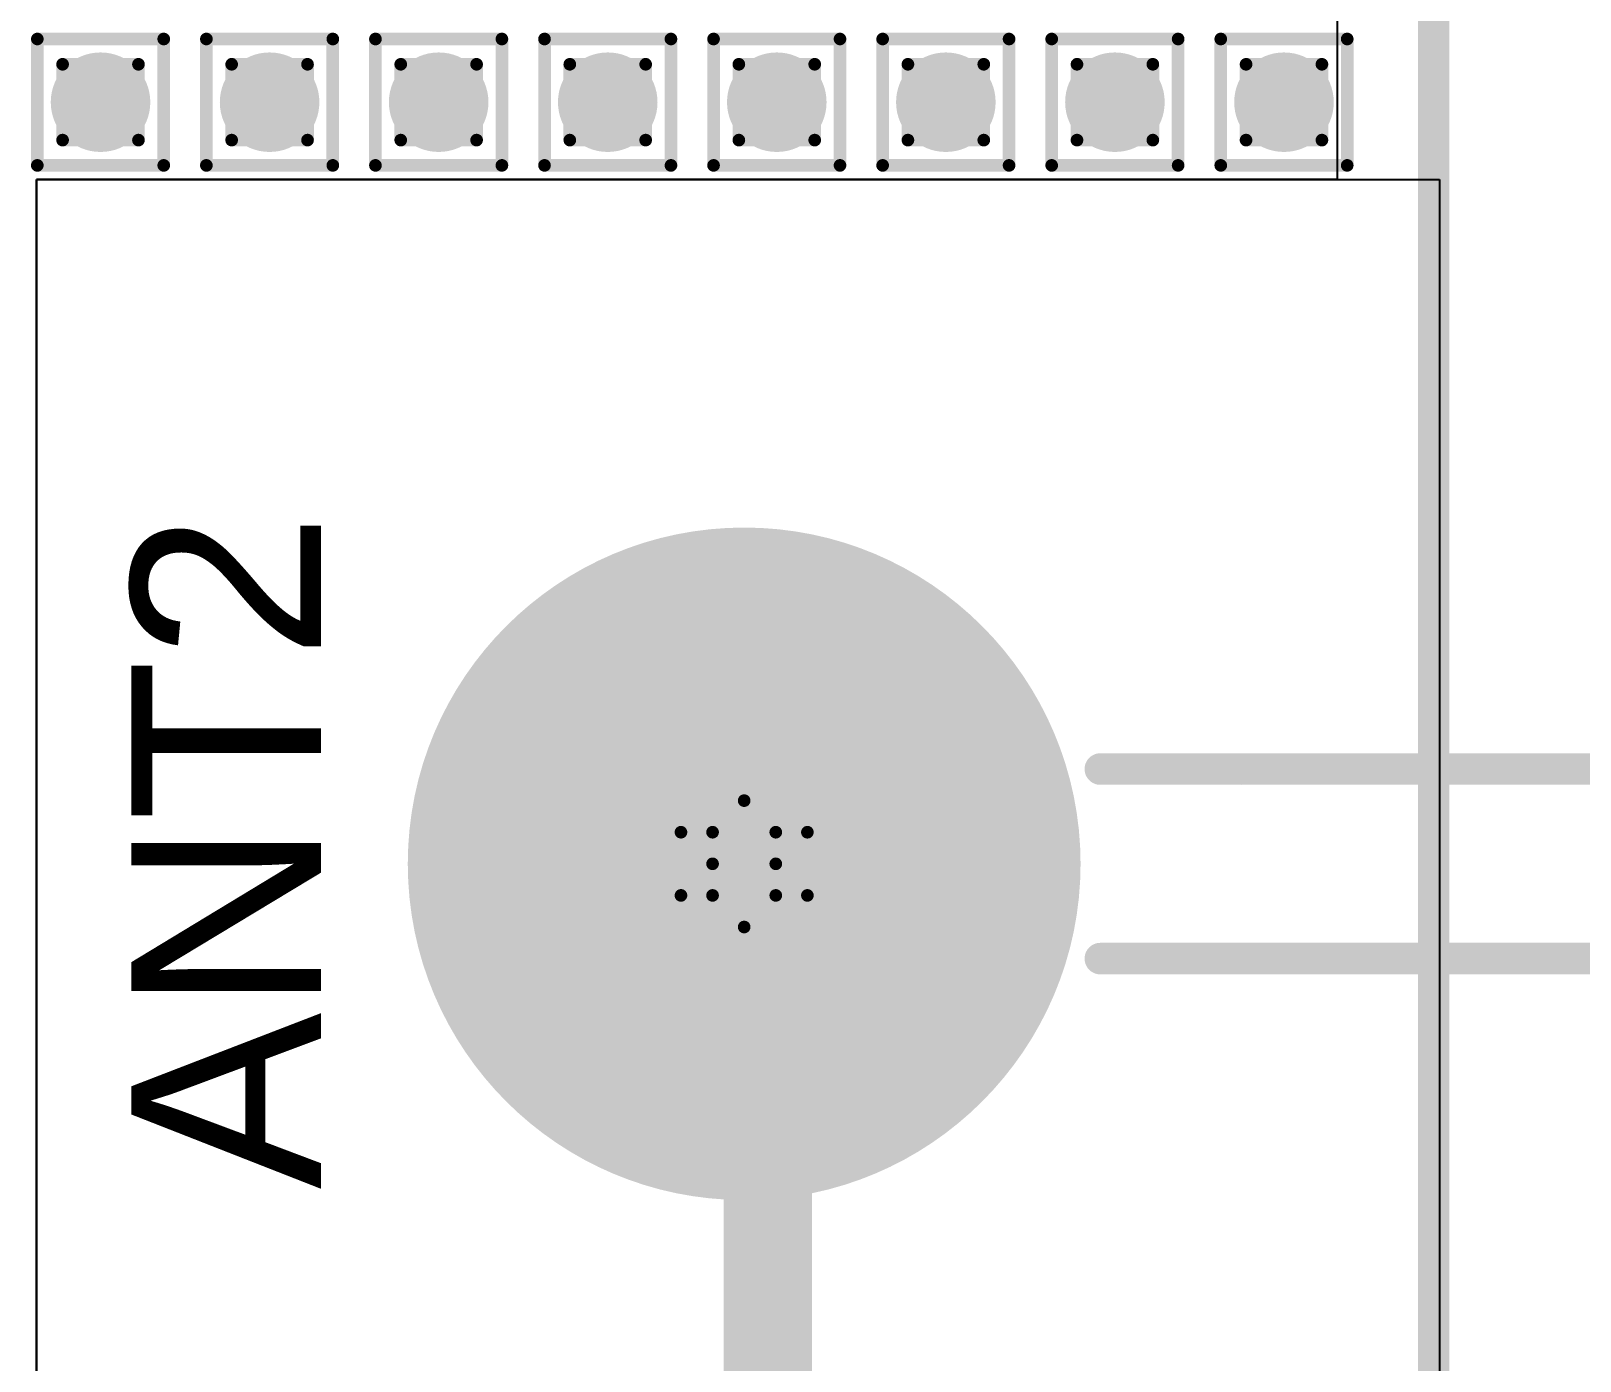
# Model space of a CAD drawing. Header units: inches. Extents: x -12 to 5357, y -8 to 5291.
# Drawn here: x 40.36 to 46.59, y 39.06 to 44.41 of the extents above; entities that cross this region are included whole.
import ezdxf

# ---------------------------------------------------------------- set-up
doc = ezdxf.new("R2010")
doc.units = ezdxf.units.IN
for name, color, linetype in [('Board Outline', 216, 'Continuous'), ('Bottom Layer', 5, 'Continuous'), ('Bottom Solder', 6, 'Continuous'), ('Drill Drawing', 1, 'Continuous'), ('Ground', 16, 'Continuous'), ('Multi-Layer', 9, 'Continuous'), ('Pad Holes', 156, 'Continuous'), ('Power', 76, 'Continuous'), ('Top Layer', 1, 'Continuous'), ('Top Overlay', 2, 'Continuous'), ('Top Solder', 216, 'Continuous'), ('Via Holes', 16, 'Continuous')]:
    doc.layers.add(name, color=color, linetype=linetype)
doc.styles.add('Arial', font='', dxfattribs={"height": 0.2})
doc.styles.get('Arial').set_extended_font_data('Arial')

# ---------------------------------------------------------------- blocks, each defined once
blk = doc.blocks.new('VG915SNX17_5W2_125')
at = {"layer": 'Bottom Layer'}
h = blk.add_hatch(color=5, dxfattribs=at)
edge = h.paths.add_edge_path()
edge.add_arc((0, 0), 1.25, 0, 360)
at = {"layer": 'Bottom Solder'}
h = blk.add_hatch(color=6, dxfattribs=at)
edge = h.paths.add_edge_path()
edge.add_arc((0, 0), 1.3516, 0, 360)
at = {"layer": 'Ground'}
h = blk.add_hatch(color=16, dxfattribs=at)
edge = h.paths.add_edge_path()
edge.add_arc((0, 0), 1.25, 0, 360)
at = {"layer": 'Multi-Layer'}
h = blk.add_hatch(color=9, dxfattribs=at)
edge = h.paths.add_edge_path()
edge.add_arc((0, 0), 1.25, 0, 360)
at = {"layer": 'Pad Holes'}
h = blk.add_hatch(color=7, dxfattribs=at)
edge = h.paths.add_edge_path()
edge.add_arc((0, 0), 0.8, 0, 360)
at = {"layer": 'Power'}
h = blk.add_hatch(color=76, dxfattribs=at)
edge = h.paths.add_edge_path()
edge.add_arc((0, 0), 1.25, 0, 360)
at = {"layer": 'Top Layer'}
h = blk.add_hatch(color=1, dxfattribs=at)
edge = h.paths.add_edge_path()
edge.add_arc((0, 0), 1.25, 0, 360)
at = {"layer": 'Top Solder'}
h = blk.add_hatch(color=216, dxfattribs=at)
edge = h.paths.add_edge_path()
edge.add_arc((0, 0), 1.3516, 0, 360)
at = {"layer": 'Top Overlay', "const_width": 0.127}
for points in [[(-0.381, -1.4312), (-0.381, -1.997)], [(0.381, -1.4312), (0.381, -1.997)], [(-0.381, -1.997), (-0.381, -5.172)], [(0.381, -1.997), (0.381, -5.172)]]:
    blk.add_lwpolyline(points, dxfattribs=at)
at = {"layer": 'Top Overlay', "const_width": 0.0635}
for points in [[(-0.4128, -1.4312, 1), (-0.3493, -1.4312, 1)], [(0.3492, -1.4312, 1), (0.4127, -1.4312, 1)], [(-0.4128, -1.997, 1), (-0.3493, -1.997, 1)], [(-0.4128, -1.997, 1), (-0.3493, -1.997, 1)], [(0.3492, -1.997, 1), (0.4127, -1.997, 1)], [(0.3492, -1.997, 1), (0.4127, -1.997, 1)]]:
    blk.add_lwpolyline(points, format="xyb", close=True, dxfattribs=at)

msp = doc.modelspace()

# ---------------------------------------------------------------- hatches: boundary and pattern name
at = {"layer": 'Bottom Layer'}
h = msp.add_hatch(color=5, dxfattribs=at)
edge = h.paths.add_edge_path()
edge.add_arc((40.6437, 44.121), 0.2, 0, 360)
h = msp.add_hatch(color=5, dxfattribs=at)
edge = h.paths.add_edge_path()
edge.add_arc((41.323, 44.121), 0.2, 0, 360)
h = msp.add_hatch(color=5, dxfattribs=at)
edge = h.paths.add_edge_path()
edge.add_arc((42.0023, 44.121), 0.2, 0, 360)
h = msp.add_hatch(color=5, dxfattribs=at)
edge = h.paths.add_edge_path()
edge.add_arc((42.6816, 44.121), 0.2, 0, 360)
h = msp.add_hatch(color=5, dxfattribs=at)
edge = h.paths.add_edge_path()
edge.add_arc((43.3608, 44.121), 0.2, 0, 360)
h = msp.add_hatch(color=5, dxfattribs=at)
edge = h.paths.add_edge_path()
edge.add_arc((44.0401, 44.121), 0.2, 0, 360)
h = msp.add_hatch(color=5, dxfattribs=at)
edge = h.paths.add_edge_path()
edge.add_arc((44.7194, 44.121), 0.2, 0, 360)
h = msp.add_hatch(color=5, dxfattribs=at)
edge = h.paths.add_edge_path()
edge.add_arc((45.3987, 44.121), 0.2, 0, 360)
at = {"layer": 'Ground'}
h = msp.add_hatch(color=16, dxfattribs=at)
edge = h.paths.add_edge_path()
edge.add_arc((40.6437, 44.121), 0.2, 0, 360)
h = msp.add_hatch(color=16, dxfattribs=at)
edge = h.paths.add_edge_path()
edge.add_arc((41.323, 44.121), 0.2, 0, 360)
h = msp.add_hatch(color=16, dxfattribs=at)
edge = h.paths.add_edge_path()
edge.add_arc((42.0023, 44.121), 0.2, 0, 360)
h = msp.add_hatch(color=16, dxfattribs=at)
edge = h.paths.add_edge_path()
edge.add_arc((42.6816, 44.121), 0.2, 0, 360)
h = msp.add_hatch(color=16, dxfattribs=at)
edge = h.paths.add_edge_path()
edge.add_arc((43.3608, 44.121), 0.2, 0, 360)
h = msp.add_hatch(color=16, dxfattribs=at)
edge = h.paths.add_edge_path()
edge.add_arc((44.0401, 44.121), 0.2, 0, 360)
h = msp.add_hatch(color=16, dxfattribs=at)
edge = h.paths.add_edge_path()
edge.add_arc((44.7194, 44.121), 0.2, 0, 360)
h = msp.add_hatch(color=16, dxfattribs=at)
edge = h.paths.add_edge_path()
edge.add_arc((45.3987, 44.121), 0.2, 0, 360)
at = {"layer": 'Power'}
h = msp.add_hatch(color=76, dxfattribs=at)
edge = h.paths.add_edge_path()
edge.add_arc((40.6437, 44.121), 0.2, 0, 360)
h = msp.add_hatch(color=76, dxfattribs=at)
edge = h.paths.add_edge_path()
edge.add_arc((41.323, 44.121), 0.2, 0, 360)
h = msp.add_hatch(color=76, dxfattribs=at)
edge = h.paths.add_edge_path()
edge.add_arc((42.0023, 44.121), 0.2, 0, 360)
h = msp.add_hatch(color=76, dxfattribs=at)
edge = h.paths.add_edge_path()
edge.add_arc((42.6816, 44.121), 0.2, 0, 360)
h = msp.add_hatch(color=76, dxfattribs=at)
edge = h.paths.add_edge_path()
edge.add_arc((43.3608, 44.121), 0.2, 0, 360)
h = msp.add_hatch(color=76, dxfattribs=at)
edge = h.paths.add_edge_path()
edge.add_arc((44.0401, 44.121), 0.2, 0, 360)
h = msp.add_hatch(color=76, dxfattribs=at)
edge = h.paths.add_edge_path()
edge.add_arc((44.7194, 44.121), 0.2, 0, 360)
h = msp.add_hatch(color=76, dxfattribs=at)
edge = h.paths.add_edge_path()
edge.add_arc((45.3987, 44.121), 0.2, 0, 360)
at = {"layer": 'Top Layer'}
h = msp.add_hatch(color=1, dxfattribs=at)
edge = h.paths.add_edge_path()
edge.add_arc((40.6437, 44.121), 0.2, 0, 360)
h = msp.add_hatch(color=1, dxfattribs=at)
edge = h.paths.add_edge_path()
edge.add_arc((41.323, 44.121), 0.2, 0, 360)
h = msp.add_hatch(color=1, dxfattribs=at)
edge = h.paths.add_edge_path()
edge.add_arc((42.0023, 44.121), 0.2, 0, 360)
h = msp.add_hatch(color=1, dxfattribs=at)
edge = h.paths.add_edge_path()
edge.add_arc((42.6816, 44.121), 0.2, 0, 360)
h = msp.add_hatch(color=1, dxfattribs=at)
edge = h.paths.add_edge_path()
edge.add_arc((43.3608, 44.121), 0.2, 0, 360)
h = msp.add_hatch(color=1, dxfattribs=at)
edge = h.paths.add_edge_path()
edge.add_arc((44.0401, 44.121), 0.2, 0, 360)
h = msp.add_hatch(color=1, dxfattribs=at)
edge = h.paths.add_edge_path()
edge.add_arc((44.7194, 44.121), 0.2, 0, 360)
h = msp.add_hatch(color=1, dxfattribs=at)
edge = h.paths.add_edge_path()
edge.add_arc((45.3987, 44.121), 0.2, 0, 360)
at = {"layer": 'Via Holes'}
h = msp.add_hatch(color=7, dxfattribs=at)
edge = h.paths.add_edge_path()
edge.add_arc((40.6437, 44.121), 0.1, 0, 360)
h = msp.add_hatch(color=7, dxfattribs=at)
edge = h.paths.add_edge_path()
edge.add_arc((41.323, 44.121), 0.1, 0, 360)
h = msp.add_hatch(color=7, dxfattribs=at)
edge = h.paths.add_edge_path()
edge.add_arc((42.0023, 44.121), 0.1, 0, 360)
h = msp.add_hatch(color=7, dxfattribs=at)
edge = h.paths.add_edge_path()
edge.add_arc((42.6816, 44.121), 0.1, 0, 360)
h = msp.add_hatch(color=7, dxfattribs=at)
edge = h.paths.add_edge_path()
edge.add_arc((43.3608, 44.121), 0.1, 0, 360)
h = msp.add_hatch(color=7, dxfattribs=at)
edge = h.paths.add_edge_path()
edge.add_arc((44.0401, 44.121), 0.1, 0, 360)
h = msp.add_hatch(color=7, dxfattribs=at)
edge = h.paths.add_edge_path()
edge.add_arc((44.7194, 44.121), 0.1, 0, 360)
h = msp.add_hatch(color=7, dxfattribs=at)
edge = h.paths.add_edge_path()
edge.add_arc((45.3987, 44.121), 0.1, 0, 360)

# ---------------------------------------------------------------- linework, layer by layer
at = {"layer": 'Board Outline', "const_width": 0.127}
msp.add_lwpolyline([(46.0001, -1.4599), (46.0001, 55.438)], dxfattribs=at)
at = {"layer": 'Bottom Layer'}
for p, q in [((45.6117, 49.3038), (45.6117, 43.8106)), ((45.6117, 43.8106), (40.386, 43.8106)), ((40.386, 43.8106), (40.386, 38.3106))]:
    msp.add_line(p, q, dxfattribs=at)
at = {"layer": 'Drill Drawing', "const_width": 0.0508}
for points in [[(40.3897, 44.375), (40.8977, 44.375)], [(40.3897, 43.867), (40.3897, 44.375)], [(40.8977, 43.867), (40.8977, 44.375)], [(41.069, 44.375), (41.577, 44.375)], [(41.069, 43.867), (41.069, 44.375)], [(41.577, 43.867), (41.577, 44.375)], [(41.7483, 44.375), (42.2563, 44.375)], [(41.7483, 43.867), (41.7483, 44.375)], [(42.2563, 43.867), (42.2563, 44.375)], [(42.4276, 44.375), (42.9356, 44.375)], [(42.4276, 43.867), (42.4276, 44.375)], [(42.9356, 43.867), (42.9356, 44.375)], [(43.1068, 44.375), (43.6148, 44.375)], [(43.1068, 43.867), (43.1068, 44.375)], [(43.6148, 43.867), (43.6148, 44.375)], [(43.7861, 44.375), (44.2941, 44.375)], [(43.7861, 43.867), (43.7861, 44.375)], [(44.2941, 43.867), (44.2941, 44.375)], [(44.4654, 44.375), (44.9734, 44.375)], [(44.4654, 43.867), (44.4654, 44.375)], [(44.9734, 43.867), (44.9734, 44.375)], [(45.1447, 44.375), (45.6527, 44.375)], [(45.1447, 43.867), (45.1447, 44.375)], [(45.6527, 43.867), (45.6527, 44.375)], [(40.4913, 44.2734), (40.7961, 44.2734)], [(40.4913, 43.9686), (40.4913, 44.2734)], [(40.7961, 43.9686), (40.7961, 44.2734)], [(41.1706, 44.2734), (41.4754, 44.2734)], [(41.1706, 43.9686), (41.1706, 44.2734)], [(41.4754, 43.9686), (41.4754, 44.2734)], [(41.8499, 44.2734), (42.1547, 44.2734)], [(41.8499, 43.9686), (41.8499, 44.2734)], [(42.1547, 43.9686), (42.1547, 44.2734)], [(42.5292, 44.2734), (42.834, 44.2734)], [(42.5292, 43.9686), (42.5292, 44.2734)], [(42.834, 43.9686), (42.834, 44.2734)], [(43.2084, 44.2734), (43.5132, 44.2734)], [(43.2084, 43.9686), (43.2084, 44.2734)], [(43.5132, 43.9686), (43.5132, 44.2734)], [(43.8877, 44.2734), (44.1925, 44.2734)], [(43.8877, 43.9686), (43.8877, 44.2734)], [(44.1925, 43.9686), (44.1925, 44.2734)], [(44.567, 44.2734), (44.8718, 44.2734)], [(44.567, 43.9686), (44.567, 44.2734)], [(44.8718, 43.9686), (44.8718, 44.2734)], [(45.2463, 44.2734), (45.5511, 44.2734)], [(45.2463, 43.9686), (45.2463, 44.2734)], [(45.5511, 43.9686), (45.5511, 44.2734)], [(40.4913, 43.9686), (40.7961, 43.9686)], [(41.1706, 43.9686), (41.4754, 43.9686)], [(41.8499, 43.9686), (42.1547, 43.9686)], [(42.5292, 43.9686), (42.834, 43.9686)], [(43.2084, 43.9686), (43.5132, 43.9686)], [(43.8877, 43.9686), (44.1925, 43.9686)], [(44.567, 43.9686), (44.8718, 43.9686)], [(45.2463, 43.9686), (45.5511, 43.9686)], [(40.3897, 43.867), (40.8977, 43.867)], [(41.069, 43.867), (41.577, 43.867)], [(41.7483, 43.867), (42.2563, 43.867)], [(42.4276, 43.867), (42.9356, 43.867)], [(43.1068, 43.867), (43.6148, 43.867)], [(43.7861, 43.867), (44.2941, 43.867)], [(44.4654, 43.867), (44.9734, 43.867)], [(45.1447, 43.867), (45.6527, 43.867)], [(43.1028, 41.1867), (43.2298, 41.3137)], [(43.2298, 41.3137), (43.3568, 41.1867)], [(42.9758, 41.1867), (43.1028, 41.0597)], [(42.9758, 41.1867), (43.1028, 41.1867)], [(43.3568, 41.1867), (43.4838, 41.1867)], [(43.3568, 41.0597), (43.4838, 41.1867)], [(42.9758, 40.9327), (43.1028, 41.0597)], [(43.3568, 41.0597), (43.4838, 40.9327)], [(42.9758, 40.9327), (43.1028, 40.9327)], [(43.1028, 40.9327), (43.2298, 40.8057)], [(43.2298, 40.8057), (43.3568, 40.9327)], [(43.3568, 40.9327), (43.4838, 40.9327)]]:
    msp.add_lwpolyline(points, dxfattribs=at)
at = {"layer": 'Drill Drawing', "const_width": 0.0254}
for points in [[(40.377, 44.375, 1), (40.4024, 44.375, 1)], [(40.377, 44.375, 1), (40.4024, 44.375, 1)], [(40.885, 44.375, 1), (40.9104, 44.375, 1)], [(40.885, 44.375, 1), (40.9104, 44.375, 1)], [(41.0563, 44.375, 1), (41.0817, 44.375, 1)], [(41.0563, 44.375, 1), (41.0817, 44.375, 1)], [(41.5643, 44.375, 1), (41.5897, 44.375, 1)], [(41.5643, 44.375, 1), (41.5897, 44.375, 1)], [(41.7356, 44.375, 1), (41.761, 44.375, 1)], [(41.7356, 44.375, 1), (41.761, 44.375, 1)], [(42.2436, 44.375, 1), (42.269, 44.375, 1)], [(42.2436, 44.375, 1), (42.269, 44.375, 1)], [(42.4149, 44.375, 1), (42.4403, 44.375, 1)], [(42.4149, 44.375, 1), (42.4403, 44.375, 1)], [(42.9229, 44.375, 1), (42.9483, 44.375, 1)], [(42.9229, 44.375, 1), (42.9483, 44.375, 1)], [(43.0941, 44.375, 1), (43.1195, 44.375, 1)], [(43.0941, 44.375, 1), (43.1195, 44.375, 1)], [(43.6021, 44.375, 1), (43.6275, 44.375, 1)], [(43.6021, 44.375, 1), (43.6275, 44.375, 1)], [(43.7734, 44.375, 1), (43.7988, 44.375, 1)], [(43.7734, 44.375, 1), (43.7988, 44.375, 1)], [(44.2814, 44.375, 1), (44.3068, 44.375, 1)], [(44.2814, 44.375, 1), (44.3068, 44.375, 1)], [(44.4527, 44.375, 1), (44.4781, 44.375, 1)], [(44.4527, 44.375, 1), (44.4781, 44.375, 1)], [(44.9607, 44.375, 1), (44.9861, 44.375, 1)], [(44.9607, 44.375, 1), (44.9861, 44.375, 1)], [(45.132, 44.375, 1), (45.1574, 44.375, 1)], [(45.132, 44.375, 1), (45.1574, 44.375, 1)], [(45.64, 44.375, 1), (45.6654, 44.375, 1)], [(45.64, 44.375, 1), (45.6654, 44.375, 1)], [(40.4786, 44.2734, 1), (40.504, 44.2734, 1)], [(40.4786, 44.2734, 1), (40.504, 44.2734, 1)], [(40.7834, 44.2734, 1), (40.8088, 44.2734, 1)], [(40.7834, 44.2734, 1), (40.8088, 44.2734, 1)], [(41.1579, 44.2734, 1), (41.1833, 44.2734, 1)], [(41.1579, 44.2734, 1), (41.1833, 44.2734, 1)], [(41.4627, 44.2734, 1), (41.4881, 44.2734, 1)], [(41.4627, 44.2734, 1), (41.4881, 44.2734, 1)], [(41.8372, 44.2734, 1), (41.8626, 44.2734, 1)], [(41.8372, 44.2734, 1), (41.8626, 44.2734, 1)], [(42.142, 44.2734, 1), (42.1674, 44.2734, 1)], [(42.142, 44.2734, 1), (42.1674, 44.2734, 1)], [(42.5165, 44.2734, 1), (42.5419, 44.2734, 1)], [(42.5165, 44.2734, 1), (42.5419, 44.2734, 1)], [(42.8213, 44.2734, 1), (42.8467, 44.2734, 1)], [(42.8213, 44.2734, 1), (42.8467, 44.2734, 1)], [(43.1957, 44.2734, 1), (43.2211, 44.2734, 1)], [(43.1957, 44.2734, 1), (43.2211, 44.2734, 1)], [(43.5005, 44.2734, 1), (43.5259, 44.2734, 1)], [(43.5005, 44.2734, 1), (43.5259, 44.2734, 1)], [(43.875, 44.2734, 1), (43.9004, 44.2734, 1)], [(43.875, 44.2734, 1), (43.9004, 44.2734, 1)], [(44.1798, 44.2734, 1), (44.2052, 44.2734, 1)], [(44.1798, 44.2734, 1), (44.2052, 44.2734, 1)], [(44.5543, 44.2734, 1), (44.5797, 44.2734, 1)], [(44.5543, 44.2734, 1), (44.5797, 44.2734, 1)], [(44.8591, 44.2734, 1), (44.8845, 44.2734, 1)], [(44.8591, 44.2734, 1), (44.8845, 44.2734, 1)], [(45.2336, 44.2734, 1), (45.259, 44.2734, 1)], [(45.2336, 44.2734, 1), (45.259, 44.2734, 1)], [(45.5384, 44.2734, 1), (45.5638, 44.2734, 1)], [(45.5384, 44.2734, 1), (45.5638, 44.2734, 1)], [(40.4786, 43.9686, 1), (40.504, 43.9686, 1)], [(40.4786, 43.9686, 1), (40.504, 43.9686, 1)], [(40.7834, 43.9686, 1), (40.8088, 43.9686, 1)], [(40.7834, 43.9686, 1), (40.8088, 43.9686, 1)], [(41.1579, 43.9686, 1), (41.1833, 43.9686, 1)], [(41.1579, 43.9686, 1), (41.1833, 43.9686, 1)], [(41.4627, 43.9686, 1), (41.4881, 43.9686, 1)], [(41.4627, 43.9686, 1), (41.4881, 43.9686, 1)], [(41.8372, 43.9686, 1), (41.8626, 43.9686, 1)], [(41.8372, 43.9686, 1), (41.8626, 43.9686, 1)], [(42.142, 43.9686, 1), (42.1674, 43.9686, 1)], [(42.142, 43.9686, 1), (42.1674, 43.9686, 1)], [(42.5165, 43.9686, 1), (42.5419, 43.9686, 1)], [(42.5165, 43.9686, 1), (42.5419, 43.9686, 1)], [(42.8213, 43.9686, 1), (42.8467, 43.9686, 1)], [(42.8213, 43.9686, 1), (42.8467, 43.9686, 1)], [(43.1957, 43.9686, 1), (43.2211, 43.9686, 1)], [(43.1957, 43.9686, 1), (43.2211, 43.9686, 1)], [(43.5005, 43.9686, 1), (43.5259, 43.9686, 1)], [(43.5005, 43.9686, 1), (43.5259, 43.9686, 1)], [(43.875, 43.9686, 1), (43.9004, 43.9686, 1)], [(43.875, 43.9686, 1), (43.9004, 43.9686, 1)], [(44.1798, 43.9686, 1), (44.2052, 43.9686, 1)], [(44.1798, 43.9686, 1), (44.2052, 43.9686, 1)], [(44.5543, 43.9686, 1), (44.5797, 43.9686, 1)], [(44.5543, 43.9686, 1), (44.5797, 43.9686, 1)], [(44.8591, 43.9686, 1), (44.8845, 43.9686, 1)], [(44.8591, 43.9686, 1), (44.8845, 43.9686, 1)], [(45.2336, 43.9686, 1), (45.259, 43.9686, 1)], [(45.2336, 43.9686, 1), (45.259, 43.9686, 1)], [(45.5384, 43.9686, 1), (45.5638, 43.9686, 1)], [(45.5384, 43.9686, 1), (45.5638, 43.9686, 1)], [(40.377, 43.867, 1), (40.4024, 43.867, 1)], [(40.377, 43.867, 1), (40.4024, 43.867, 1)], [(40.885, 43.867, 1), (40.9104, 43.867, 1)], [(40.885, 43.867, 1), (40.9104, 43.867, 1)], [(41.0563, 43.867, 1), (41.0817, 43.867, 1)], [(41.0563, 43.867, 1), (41.0817, 43.867, 1)], [(41.5643, 43.867, 1), (41.5897, 43.867, 1)], [(41.5643, 43.867, 1), (41.5897, 43.867, 1)], [(41.7356, 43.867, 1), (41.761, 43.867, 1)], [(41.7356, 43.867, 1), (41.761, 43.867, 1)], [(42.2436, 43.867, 1), (42.269, 43.867, 1)], [(42.2436, 43.867, 1), (42.269, 43.867, 1)], [(42.4149, 43.867, 1), (42.4403, 43.867, 1)], [(42.4149, 43.867, 1), (42.4403, 43.867, 1)], [(42.9229, 43.867, 1), (42.9483, 43.867, 1)], [(42.9229, 43.867, 1), (42.9483, 43.867, 1)], [(43.0941, 43.867, 1), (43.1195, 43.867, 1)], [(43.0941, 43.867, 1), (43.1195, 43.867, 1)], [(43.6021, 43.867, 1), (43.6275, 43.867, 1)], [(43.6021, 43.867, 1), (43.6275, 43.867, 1)], [(43.7734, 43.867, 1), (43.7988, 43.867, 1)], [(43.7734, 43.867, 1), (43.7988, 43.867, 1)], [(44.2814, 43.867, 1), (44.3068, 43.867, 1)], [(44.2814, 43.867, 1), (44.3068, 43.867, 1)], [(44.4527, 43.867, 1), (44.4781, 43.867, 1)], [(44.4527, 43.867, 1), (44.4781, 43.867, 1)], [(44.9607, 43.867, 1), (44.9861, 43.867, 1)], [(44.9607, 43.867, 1), (44.9861, 43.867, 1)], [(45.132, 43.867, 1), (45.1574, 43.867, 1)], [(45.132, 43.867, 1), (45.1574, 43.867, 1)], [(45.64, 43.867, 1), (45.6654, 43.867, 1)], [(45.64, 43.867, 1), (45.6654, 43.867, 1)], [(43.2171, 41.3137, 1), (43.2425, 41.3137, 1)], [(43.2171, 41.3137, 1), (43.2425, 41.3137, 1)], [(42.9631, 41.1867, 1), (42.9885, 41.1867, 1)], [(42.9631, 41.1867, 1), (42.9885, 41.1867, 1)], [(43.0901, 41.1867, 1), (43.1155, 41.1867, 1)], [(43.0901, 41.1867, 1), (43.1155, 41.1867, 1)], [(43.3441, 41.1867, 1), (43.3695, 41.1867, 1)], [(43.3441, 41.1867, 1), (43.3695, 41.1867, 1)], [(43.4711, 41.1867, 1), (43.4965, 41.1867, 1)], [(43.4711, 41.1867, 1), (43.4965, 41.1867, 1)], [(43.0901, 41.0597, 1), (43.1155, 41.0597, 1)], [(43.0901, 41.0597, 1), (43.1155, 41.0597, 1)], [(43.3441, 41.0597, 1), (43.3695, 41.0597, 1)], [(43.3441, 41.0597, 1), (43.3695, 41.0597, 1)], [(42.9631, 40.9327, 1), (42.9885, 40.9327, 1)], [(42.9631, 40.9327, 1), (42.9885, 40.9327, 1)], [(43.0901, 40.9327, 1), (43.1155, 40.9327, 1)], [(43.0901, 40.9327, 1), (43.1155, 40.9327, 1)], [(43.3441, 40.9327, 1), (43.3695, 40.9327, 1)], [(43.3441, 40.9327, 1), (43.3695, 40.9327, 1)], [(43.4711, 40.9327, 1), (43.4965, 40.9327, 1)], [(43.4711, 40.9327, 1), (43.4965, 40.9327, 1)], [(43.2171, 40.8057, 1), (43.2425, 40.8057, 1)], [(43.2171, 40.8057, 1), (43.2425, 40.8057, 1)]]:
    msp.add_lwpolyline(points, format="xyb", close=True, dxfattribs=at)
at = {"layer": 'Ground'}
for p, q in [((45.6117, 49.3038), (45.6117, 43.8106)), ((45.6117, 43.8106), (40.386, 43.8106)), ((40.386, 43.8106), (40.386, 38.3106))]:
    msp.add_line(p, q, dxfattribs=at)
at = {"layer": 'Multi-Layer'}
for p, q in [((40.386, 38.3106), (40.386, 43.8106)), ((40.386, 43.8106), (46.0238, 43.8106)), ((46.0238, 43.8106), (46.0238, 38.3106))]:
    msp.add_line(p, q, dxfattribs=at)
at = {"layer": 'Top Layer'}
for p, q in [((45.6117, 45.3774), (45.6117, 43.8106)), ((45.6117, 43.8106), (40.386, 43.8106)), ((40.386, 43.8106), (40.386, 38.3106))]:
    msp.add_line(p, q, dxfattribs=at)
at = {"layer": 'Top Layer', "const_width": 0.3551}
for points in [[(43.2298, 41.0597), (43.325, 41.0597)], [(43.325, 35.4717), (43.325, 41.0597)]]:
    msp.add_lwpolyline(points, dxfattribs=at)
at = {"layer": 'Top Layer', "const_width": 0.1776}
for points in [[(43.141, 41.0597, 1), (43.3186, 41.0597, 1)], [(43.2362, 41.0597, 1), (43.4138, 41.0597, 1)], [(43.2362, 41.0597, 1), (43.4138, 41.0597, 1)]]:
    msp.add_lwpolyline(points, format="xyb", close=True, dxfattribs=at)

# ---------------------------------------------------------------- block references
at = {"rotation": 90}
msp.add_blockref('VG915SNX17_5W2_125', (43.2298, 41.0597), dxfattribs=at)

# ---------------------------------------------------------------- texts
at = {"layer": 'Top Overlay', "style": 'Arial'}
msp.add_text('ANT2', height=0.762, rotation=90, dxfattribs=at).set_placement((41.5289, 39.7515))

doc.saveas('drawing.dxf')
